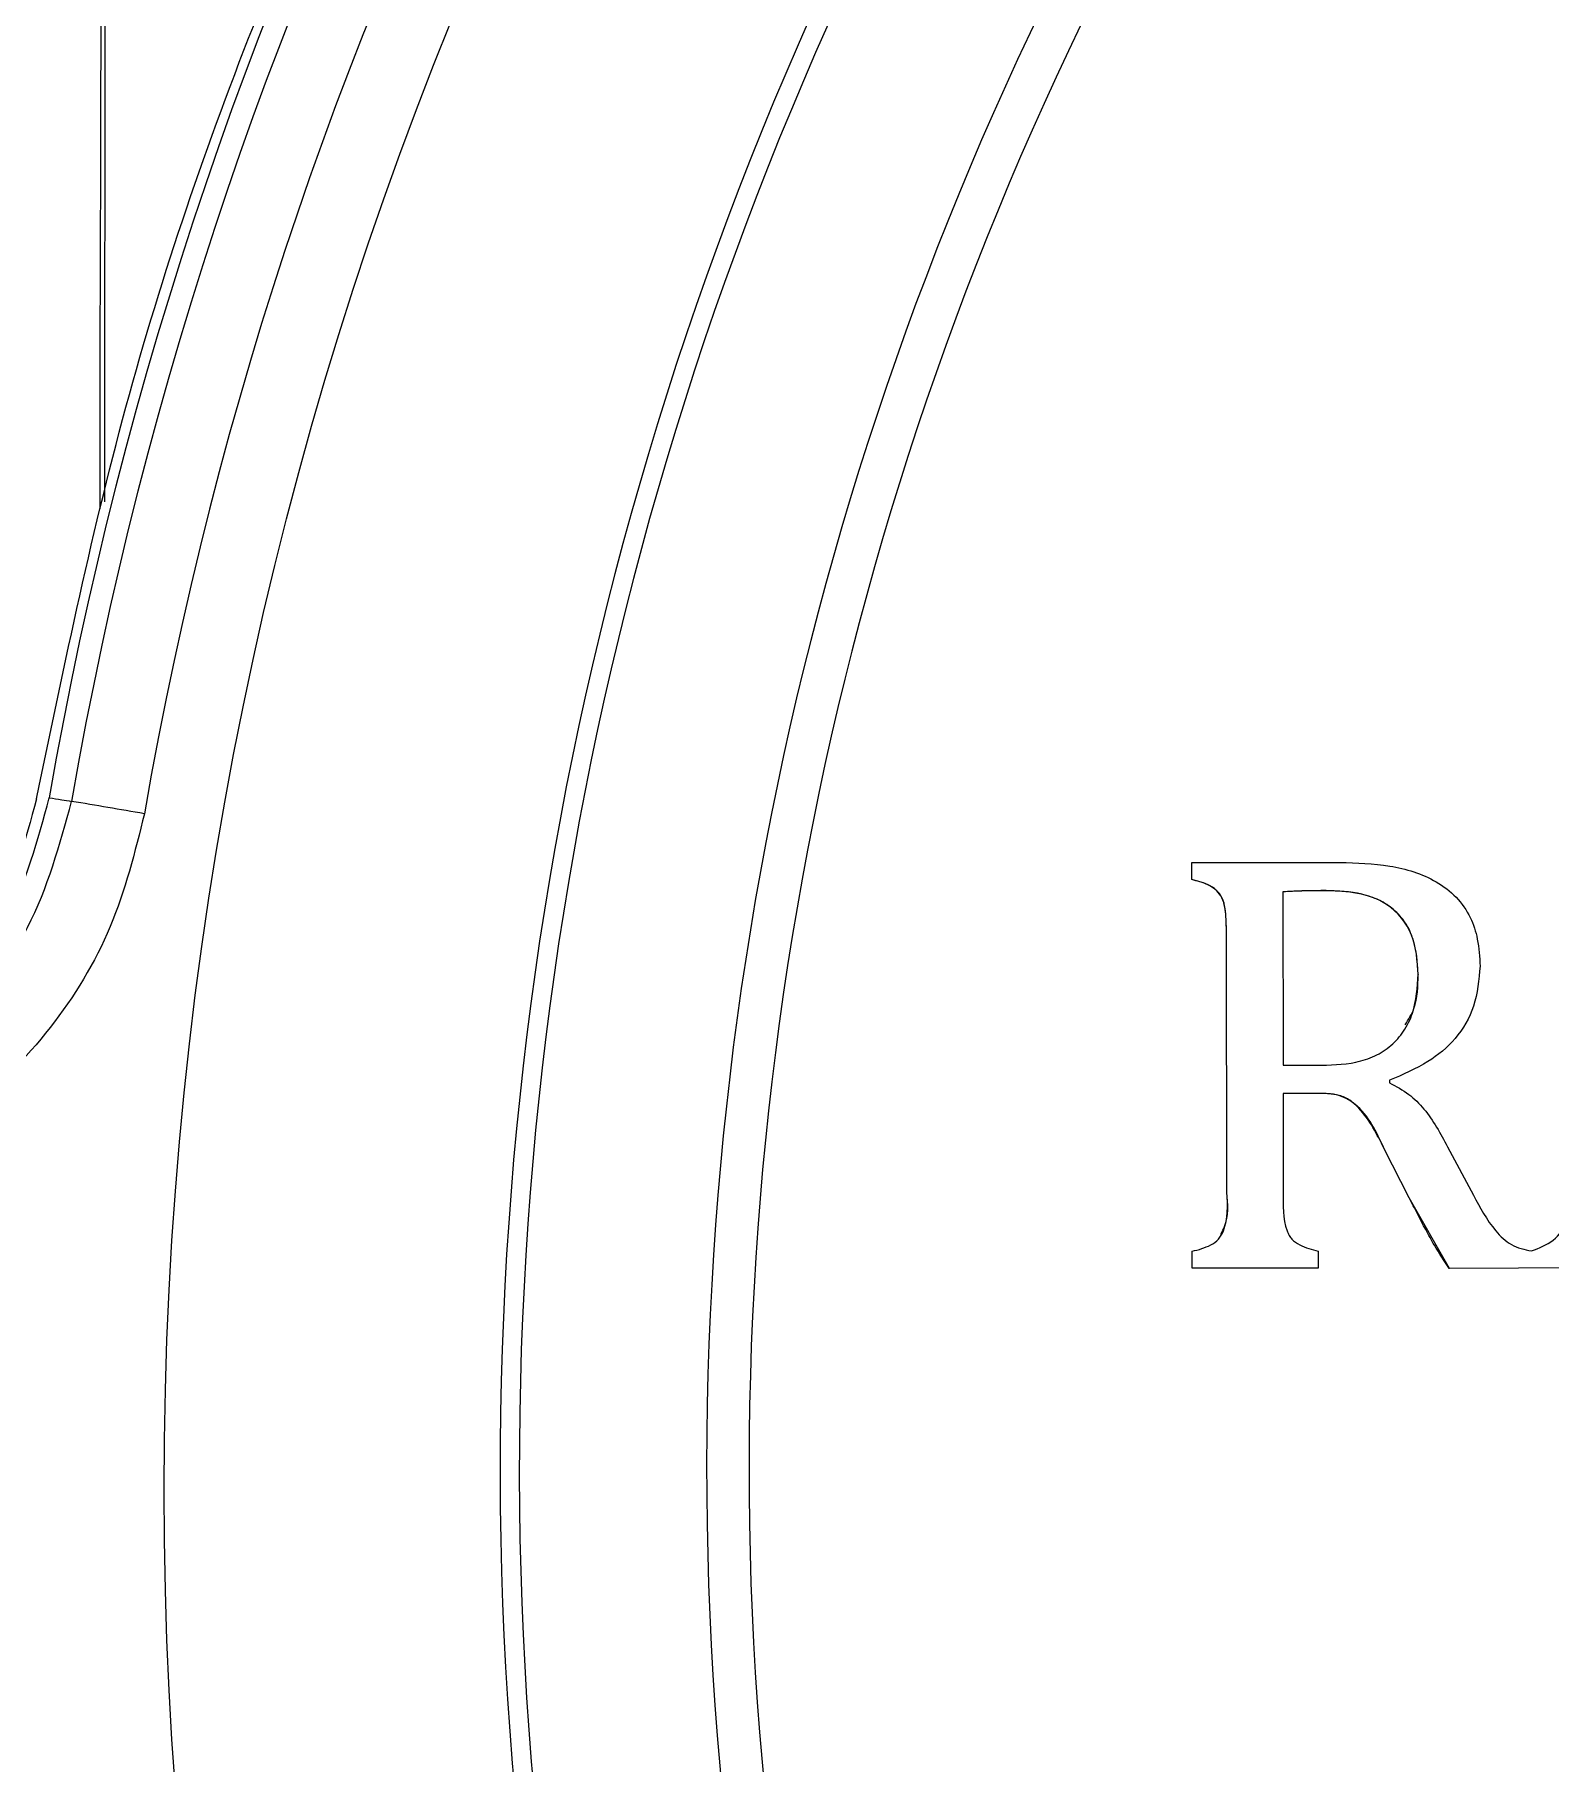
# Model space of a CAD drawing. Header units: millimetres. Extents: x 2301 to 4250, y 838 to 2217.
# Drawn here: x 2746.4 to 2783.33, y 1936.24 to 1978.36 of the extents above; entities that cross this region are included whole.
import ezdxf

# ---------------------------------------------------------------- set-up
doc = ezdxf.new("R2010")
doc.units = ezdxf.units.MM

msp = doc.modelspace()

# ---------------------------------------------------------------- linework, layer by layer
at = {"color": 7, "linetype": 'Continuous', "lineweight": 25}
for p, q in [((2774.592, 1958.182), (2774.591, 1958.18)), ((2774.592, 1957.769), (2774.591, 1958.18)), ((2774.592, 1958.182), (2778.204, 1958.187)), ((2774.592, 1957.77), (2774.592, 1958.182)), ((2774.592, 1957.77), (2774.592, 1957.769)), ((2776.812, 1957.471), (2776.817, 1953.246)), ((2777.868, 1957.5), (2777.868, 1957.499)), ((2775.441, 1956.335), (2775.44, 1956.334)), ((2775.449, 1950.153), (2775.441, 1956.335)), ((2775.448, 1950.151), (2775.44, 1956.334)), ((2780.107, 1955.462), (2780.106, 1955.461)), ((2781.298, 1954.321), (2781.299, 1954.323)), ((2776.817, 1953.246), (2777.634, 1953.247)), ((2777.608, 1952.559), (2776.817, 1952.558)), ((2777.609, 1952.561), (2776.818, 1952.56)), ((2776.818, 1952.56), (2776.821, 1950.159)), ((2777.609, 1952.561), (2777.608, 1952.559)), ((2779.409, 1952.882), (2779.409, 1952.818)), ((2779.891, 1950.017), (2779.278, 1951.214)), ((2779.278, 1951.214), (2779.278, 1951.213)), ((2779.89, 1950.015), (2779.278, 1951.213)), ((2780.82, 1951.263), (2781.452, 1950.083)), ((2775.449, 1950.153), (2775.448, 1950.151)), ((2779.891, 1950.017), (2779.89, 1950.015)), ((2780.867, 1948.295), (2779.891, 1950.017)), ((2774.604, 1948.715), (2774.603, 1948.714)), ((2774.604, 1948.302), (2774.603, 1948.714)), ((2774.605, 1948.304), (2774.604, 1948.715)), ((2777.67, 1948.719), (2777.67, 1948.307)), ((2777.669, 1948.306), (2774.604, 1948.302)), ((2774.605, 1948.304), (2774.604, 1948.302)), ((2777.67, 1948.307), (2774.605, 1948.304)), ((2777.67, 1948.307), (2777.669, 1948.306)), ((2785.948, 1948.316), (2780.866, 1948.294)), ((2780.867, 1948.295), (2780.866, 1948.294)), ((2785.949, 1948.318), (2780.867, 1948.295))]:
    msp.add_line(p, q, dxfattribs=at)
at = {"color": 7, "linetype": 'Continuous', "lineweight": 25, "flags": 128}
msp.add_lwpolyline([(2748.079, 2015.68), (2748.078, 2015.173), (2748.076, 2014.315), (2748.074, 2013.11), (2748.071, 2011.564), (2748.068, 2009.685), (2748.063, 2007.481), (2748.059, 2004.962), (2748.053, 2002.142), (2748.048, 1999.033), (2748.041, 1995.651), (2748.034, 1992.011), (2748.027, 1988.132), (2748.019, 1984.031), (2748.011, 1979.729), (2748.003, 1975.246), (2747.994, 1970.604), (2747.987, 1966.801)], dxfattribs=at)
at = {"color": 7, "linetype": 'Continuous', "lineweight": 25}
msp.add_circle((2844.219, 1942.897), 94.663, dxfattribs=at)
for centre, radius, start, end in [((2844.198, 1942.86), 98.896, 99.98751, 170.15867), ((2844.216, 1942.893), 98.356, 99.97048, 170.17569), ((2844.219, 1942.898), 96.559, 99.97048, 170.17569), ((2844.48, 1943.373), 86.736, 352.83814, 187.30792), ((2844.481, 1943.376), 86.27, 352.83813, 187.30793), ((2844.489, 1943.39), 81.714, 352.48125, 187.66482), ((2844.489, 1943.391), 80.681, 352.48124, 187.66483), ((2723.103, 1811.839), 149.803, 80.01559, 80.70386)]:
    msp.add_arc(centre, radius, start, end, dxfattribs=at)
for points, knots in [([(2748.11, 1966.97), (2748.11, 1967.389), (2748.113, 1969.744), (2748.117, 1973.856), (2748.122, 1979.264), (2748.126, 1985.014), (2748.129, 1990.967), (2748.13, 1996.892), (2748.129, 2002.162), (2748.125, 2006.688), (2748.12, 2010.442), (2748.113, 2013.031), (2748.105, 2014.724), (2748.098, 2015.804), (2748.09, 2016.53), (2748.084, 2016.682), (2748.081, 2016.757)], [0, 0, 0, 0, 0.014578, 0.081755, 0.14893, 0.216107, 0.307058, 0.398277, 0.489229, 0.580182, 0.671403, 0.762355, 0.82102, 0.879684, 0.93984, 1, 1, 1, 1]), ([(2746.449, 1959.741), (2747.133, 1963.041), (2748.5, 1969.642), (2751.816, 1979.213), (2756.022, 1988.41), (2761.146, 1997.146), (2767.194, 2005.241), (2771.915, 2010.76), (2774.802, 2013.325), (2775.171, 2013.654)], [0, 0, 0, 0, 0.1626891, 0.3253783, 0.4880674, 0.6507566, 0.8134457, 0.9761349, 1, 1, 1, 1]), ([(2738.117, 1951.55), (2739.163, 1951.778), (2741.25, 1952.233), (2743.897, 1954.115), (2745.915, 1956.662), (2746.476, 1958.729), (2746.758, 1959.763)], [0, 0, 0, 0, 0.250065, 0.499446, 0.749386, 1, 1, 1, 1]), ([(2746.758, 1959.763), (2746.859, 1959.748), (2747.041, 1959.72), (2747.222, 1959.689), (2747.302, 1959.675)], [0, 0, 0, 0, 0.56, 1, 1, 1, 1]), ([(2738.39, 1951.43), (2739.462, 1951.636), (2741.607, 1952.048), (2744.346, 1953.926), (2746.436, 1956.51), (2747.013, 1958.619), (2747.302, 1959.675)], [0, 0, 0, 0, 0.2498556, 0.4996698, 0.7497111, 1, 1, 1, 1]), ([(2749.076, 1959.373), (2748.844, 1958.439), (2748.382, 1956.575), (2746.86, 1954.09), (2744.715, 1951.926), (2741.904, 1950.247), (2739.679, 1949.845), (2738.564, 1949.644)], [0, 0, 0, 0, 0.187281, 0.373678, 0.560798, 0.779955, 1, 1, 1, 1]), ([(2778.204, 1958.187), (2778.609, 1958.176), (2779.412, 1958.154), (2780.401, 1957.853), (2781.053, 1957.365), (2781.395, 1956.873), (2781.58, 1956.289), (2781.603, 1955.882), (2781.616, 1955.661)], [0, 0, 0, 0, 0.2506607, 0.4979437, 0.6250501, 0.7485035, 0.8630456, 1, 1, 1, 1]), ([(2775.441, 1956.335), (2775.439, 1956.492), (2775.435, 1956.805), (2775.399, 1957.203), (2775.244, 1957.485), (2774.979, 1957.671), (2774.747, 1957.731), (2774.592, 1957.77)], [0, 0, 0, 0, 0.249787, 0.498689, 0.623422, 0.747972, 1, 1, 1, 1]), ([(2775.44, 1956.334), (2775.437, 1956.508), (2775.432, 1956.855), (2775.378, 1957.374), (2774.993, 1957.668), (2774.726, 1957.735), (2774.592, 1957.769)], [0, 0, 0, 0, 0.281552, 0.561264, 0.77886, 1, 1, 1, 1]), ([(2777.868, 1957.499), (2777.67, 1957.498), (2777.318, 1957.497), (2776.966, 1957.478), (2776.811, 1957.469)], [0, 0, 0, 0, 0.560016, 1, 1, 1, 1]), ([(2777.868, 1957.5), (2777.692, 1957.5), (2777.34, 1957.499), (2776.988, 1957.48), (2776.812, 1957.471)], [0, 0, 0, 0, 0.500066, 1, 1, 1, 1]), ([(2780.107, 1955.462), (2780.089, 1955.753), (2780.061, 1956.193), (2779.813, 1956.726), (2779.524, 1957.052), (2779.156, 1957.285), (2778.602, 1957.475), (2778.16, 1957.49), (2777.868, 1957.5)], [0, 0, 0, 0, 0.248913, 0.377128, 0.499414, 0.62032, 0.749749, 1, 1, 1, 1]), ([(2780.106, 1955.461), (2780.086, 1955.789), (2780.046, 1956.442), (2779.436, 1957.194), (2778.633, 1957.474), (2778.123, 1957.49), (2777.868, 1957.499)], [0, 0, 0, 0, 0.280549, 0.5581838, 0.7786053, 1, 1, 1, 1]), ([(2781.616, 1955.661), (2781.586, 1955.33), (2781.529, 1954.694), (2781.054, 1953.872), (2780.318, 1953.265), (2779.73, 1953.018), (2779.409, 1952.882)], [0, 0, 0, 0, 0.2597473, 0.4988551, 0.7262382, 1, 1, 1, 1]), ([(2777.634, 1953.247), (2777.955, 1953.251), (2778.44, 1953.258), (2779.054, 1953.453), (2779.457, 1953.712), (2779.775, 1954.073), (2780.058, 1954.654), (2780.088, 1955.141), (2780.107, 1955.462)], [0, 0, 0, 0, 0.25081, 0.377495, 0.500739, 0.621995, 0.75072, 1, 1, 1, 1]), ([(2779.79, 1954.228), (2779.87, 1954.358), (2780.099, 1954.729), (2780.103, 1955.172), (2780.106, 1955.461)], [0, 0, 0, 0, 0.349511, 1, 1, 1, 1]), ([(2779.278, 1951.213), (2779.092, 1951.621), (2778.834, 1952.188), (2778.122, 1952.566), (2777.78, 1952.561), (2777.608, 1952.559)], [0, 0, 0, 0, 0.560634, 0.779225, 1, 1, 1, 1]), ([(2779.278, 1951.214), (2779.103, 1951.563), (2778.882, 1952.001), (2778.456, 1952.404), (2778.096, 1952.561), (2777.805, 1952.561), (2777.609, 1952.561)], [0, 0, 0, 0, 0.500463, 0.628032, 0.749537, 1, 1, 1, 1]), ([(2779.409, 1952.818), (2779.57, 1952.732), (2779.885, 1952.565), (2780.395, 1952.053), (2780.649, 1951.582), (2780.82, 1951.263)], [0, 0, 0, 0, 0.254228, 0.496443, 1, 1, 1, 1]), ([(2774.604, 1948.715), (2774.758, 1948.755), (2774.989, 1948.815), (2775.256, 1948.997), (2775.485, 1949.425), (2775.465, 1949.829), (2775.449, 1950.153)], [0, 0, 0, 0, 0.2507793, 0.3764347, 0.5002315, 1, 1, 1, 1]), ([(2775.302, 1949.133), (2775.335, 1949.194), (2775.5, 1949.503), (2775.471, 1949.863), (2775.448, 1950.151)], [0, 0, 0, 0, 0.199778, 1, 1, 1, 1]), ([(2776.821, 1950.159), (2776.813, 1949.835), (2776.804, 1949.469), (2776.959, 1949.103), (2777.053, 1948.974), (2777.286, 1948.818), (2777.516, 1948.759), (2777.67, 1948.719)], [0, 0, 0, 0, 0.500445, 0.5665268, 0.6257658, 0.7503222, 1, 1, 1, 1]), ([(2781.452, 1950.083), (2781.613, 1949.781), (2781.854, 1949.33), (2782.359, 1948.832), (2782.699, 1948.76), (2782.869, 1948.724)], [0, 0, 0, 0, 0.500859, 0.750056, 1, 1, 1, 1]), ([(2782.869, 1948.724), (2783.057, 1948.794), (2783.434, 1948.936), (2783.839, 1949.547), (2784.029, 1950.015), (2784.146, 1950.301)], [0, 0, 0, 0, 0.277989, 0.558369, 1, 1, 1, 1]), ([(2780.866, 1948.294), (2780.742, 1948.481), (2780.537, 1948.789), (2780.291, 1949.241), (2780.088, 1949.627), (2779.956, 1949.886), (2779.89, 1950.015)], [0, 0, 0, 0, 0.339948, 0.559993, 0.779991, 1, 1, 1, 1])]:
    msp.add_open_spline(points, degree=3, knots=knots, dxfattribs=at)
msp.add_open_spline([(2746.449, 1959.741), (2746.168, 1958.714), (2745.607, 1956.658), (2743.595, 1954.123), (2740.961, 1952.242), (2738.88, 1951.785), (2737.84, 1951.557)], degree=3, dxfattribs=at)

doc.saveas('drawing.dxf')
